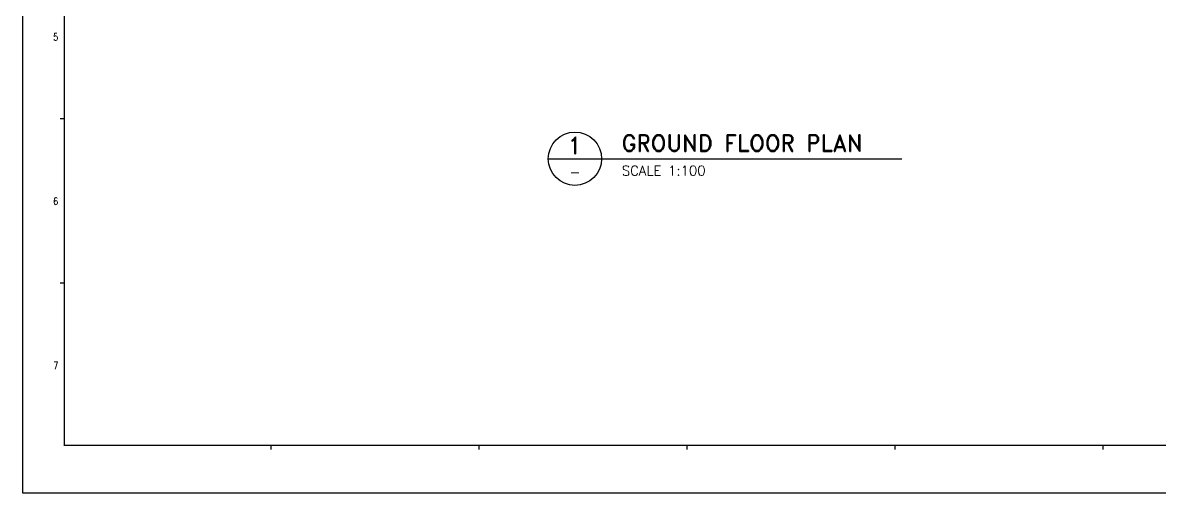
# Model space of a CAD drawing. Header units: millimetres. Extents: x -232466 to 860779, y -177975 to 311634.
# Drawn here: x -232466 to -177823, y -86240 to -63617 of the extents above; entities that cross this region are included whole.
import ezdxf
from ezdxf.enums import TextEntityAlignment as Align

# ---------------------------------------------------------------- set-up
doc = ezdxf.new("R2010")
doc.units = ezdxf.units.MM
doc.layers.add('TEXT1', color=7, linetype='Continuous')
doc.layers.add('TITLEBOX', color=7, linetype='Continuous')
doc.styles.add('ROMAND', font='romand')
doc.styles.add('RomanS', font='romans.shx')
doc.styles.add('TBOX', font='romans.shx')

msp = doc.modelspace()

# ---------------------------------------------------------------- linework, layer by layer
msp.add_lwpolyline([(-207196.6, -70156), (-190196.6, -70156)])
msp.add_circle((-205916.6, -70156), 1280)
at = {"layer": 'TITLEBOX', "color": 4, "linetype": 'Continuous'}
for p, q in [((-230466.4, -68240.1), (-230666.4, -68240.1)), ((-230466.4, -76140.1), (-230666.4, -76140.1)), ((-220516.4, -84140.2), (-220516.4, -83940.2)), ((-220516.4, -84140.2), (-220516.4, -83940.2)), ((-210516.4, -84140.2), (-210516.4, -83940.2)), ((-210516.4, -84140.2), (-210516.4, -83940.2)), ((-200516.4, -84140.2), (-200516.4, -83940.2)), ((-200516.4, -84140.2), (-200516.4, -83940.2)), ((-190516.4, -84140.2), (-190516.4, -83940.2)), ((-190516.4, -84140.2), (-190516.4, -83940.2)), ((-180516.4, -84140.2), (-180516.4, -83940.2)), ((-180516.4, -84140.2), (-180516.4, -83940.2))]:
    msp.add_line(p, q, dxfattribs=at)
at = {"layer": 'TITLEBOX', "color": 7}
msp.add_lwpolyline([(-232466.4, -26840.1), (-148366.4, -26840.1), (-148366.4, -86240.1), (-232466.4, -86240.1)], close=True, dxfattribs=at)
at = {"layer": 'TITLEBOX', "color": 4, "const_width": 70}
msp.add_lwpolyline([(-230466.4, -28840.1), (-150440.4, -28840.1), (-150440.4, -83931.5), (-230466.4, -83931.5)], close=True, dxfattribs=at)

# ---------------------------------------------------------------- texts
at = {"layer": 'TEXT1', "color": 3, "style": 'ROMAND'}
msp.add_text('1', height=800, dxfattribs=at).set_placement((-205916.6, -69516), align=Align.MIDDLE_CENTER)
for s, height, p in [('GROUND FLOOR PLAN', 800, (-203676.6, -69806.1)), ('SCALE 1:100', 468, (-203665.2, -70961.8))]:
    msp.add_text(s, height=height, dxfattribs=at).set_placement(p)
at = {"layer": 'TEXT1', "style": 'RomanS'}
msp.add_text('-', height=480, dxfattribs=at).set_placement((-205916.6, -70796), align=Align.MIDDLE_CENTER)
at = {"layer": 'TITLEBOX', "color": 4, "linetype": 'Continuous', "style": 'TBOX', "width": 0.75}
for s, p in [('5', (-230992.3, -64473.3)), ('6', (-230992.3, -72373.3)), ('7', (-230992.3, -80273.3))]:
    msp.add_text(s, height=350, dxfattribs=at).set_placement(p)

doc.saveas('drawing.dxf')
